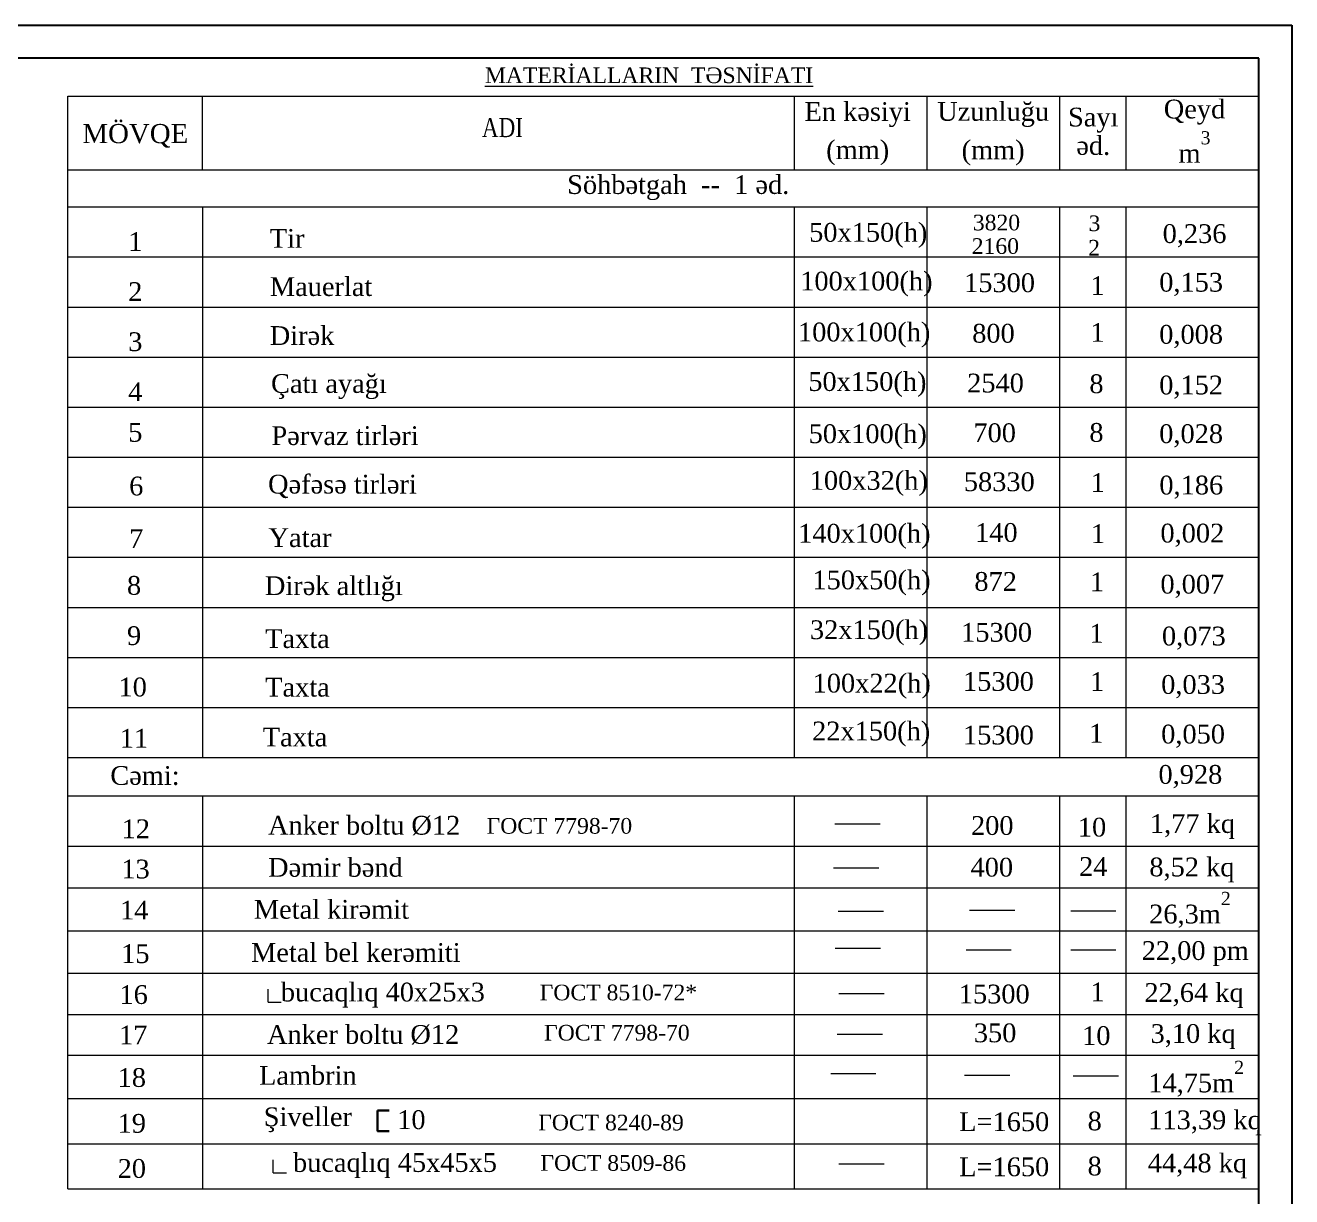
# Model space of a CAD drawing. Header units: millimetres. Extents: x 873544 to 1143527, y -837564 to -766512.
# Drawn here: x 1029487 to 1049720, y -785233 to -766512 of the extents above; entities that cross this region are included whole.
import ezdxf

# ---------------------------------------------------------------- set-up
doc = ezdxf.new("R2010")
doc.units = ezdxf.units.MM
doc.layers.add('Xarici razm.-1', color=7, linetype='Continuous', lineweight=9)
doc.layers.add('Yazı', color=7, linetype='Continuous', lineweight=9)
doc.styles.add('Times New  Roman', font='times.ttf')
doc.styles.add('Times New Roman', font='times.ttf', dxfattribs={"height": 300})

# ---------------------------------------------------------------- blocks, each defined once
blk = doc.blocks.new('dsdvvvf')
at = {"lineweight": 25}
for p, q in [((944974, -639584), (987093, -639584)), ((987093, -639584), (987093, -669340))]:
    blk.add_line(p, q, dxfattribs=at)
at = {"lineweight": 25, "ltscale": 15}
for p, q in [((986569, -640108), (947068, -640108)), ((986569, -668816), (986569, -640108))]:
    blk.add_line(p, q, dxfattribs=at)

msp = doc.modelspace()

# ---------------------------------------------------------------- linework, layer by layer
at = {"linetype": 'Continuous', "lineweight": 9}
for p, q in [((1030165.6, -785108), (1030167.3, -767646.6)), ((1030167.3, -767646.6), (1049196.3, -767646.6)), ((1032320.4, -768821.7), (1032320.4, -767646.6)), ((1041773.9, -768821.7), (1041773.9, -767646.6)), ((1043894.5, -768821.7), (1043894.6, -767646.6)), ((1046015.2, -768821.7), (1046015.3, -767646.6)), ((1047075.6, -768821.7), (1047075.6, -767646.6)), ((1030167.2, -768821.7), (1049196.2, -768821.7)), ((1030167.2, -769414.2), (1049197.7, -769414.2)), ((1032321.9, -778214.2), (1032321.9, -769414.2)), ((1041775.4, -778214.2), (1041775.4, -769414.2)), ((1043896, -778214.2), (1043896, -769414.2)), ((1046016.7, -778214.2), (1046016.7, -769414.2)), ((1047077.1, -778214.2), (1047077.1, -769414.2)), ((1030167.1, -770214.2), (1049197.7, -770214.2)), ((1030167, -771014.2), (1049197.7, -771014.2)), ((1030165.6, -771814.2), (1049197.7, -771814.2)), ((1030165.6, -772614.2), (1049197.7, -772614.2)), ((1030165.6, -773414.2), (1049197.7, -773414.2)), ((1030165.6, -774214.2), (1049197.7, -774214.2)), ((1030165.6, -775014.2), (1049197.7, -775014.2)), ((1030165.6, -775814.2), (1049197.7, -775814.2)), ((1030165.6, -776614.2), (1049197.7, -776614.2)), ((1030165.6, -777414.2), (1049197.7, -777414.2)), ((1030165.6, -778214.2), (1049197.7, -778214.2)), ((1030165.6, -778828.6), (1049197.7, -778828.6)), ((1032321.9, -785108), (1032321.9, -778828.6)), ((1041775.4, -785108), (1041775.4, -778828.6)), ((1043896, -785108), (1043896, -778828.6)), ((1046016.7, -785108), (1046016.7, -778828.6)), ((1047077.1, -785108), (1047077.1, -778828.6)), ((1042422.4, -779276.2), (1043145.7, -779276.2)), ((1030165.6, -779628.6), (1049197.7, -779628.6)), ((1042399.1, -779978.9), (1043122.4, -779978.9)), ((1030165.6, -780297.9), (1049197.7, -780297.9)), ((1042472.9, -780669.2), (1043196.2, -780669.2)), ((1044573, -780654.1), (1045296.3, -780654.1)), ((1046189.6, -780662.1), (1046912.9, -780662.1)), ((1030165.6, -780984.3), (1049197.7, -780984.3)), ((1042427.3, -781263.1), (1043150.6, -781263.1)), ((1044517, -781289.4), (1045240.3, -781289.4)), ((1046189.6, -781289.4), (1046912.9, -781289.4)), ((1030165.6, -781662.7), (1049197.7, -781662.7)), ((1033365.6, -782125.9), (1033365.6, -781917.6)), ((1042487.5, -781984.9), (1043210.8, -781984.9)), ((1033365.6, -782125.9), (1033573.9, -782125.9)), ((1030165.6, -782321), (1049197.7, -782321)), ((1042457.4, -782634.1), (1043180.7, -782634.1)), ((1030165.6, -782972), (1049197.7, -782972)), ((1042355, -783265), (1043078.2, -783265)), ((1044492, -783289), (1045215.3, -783289)), ((1046230.4, -783301.6), (1046953.7, -783301.6)), ((1030165.6, -783666.4), (1049197.7, -783666.4)), ((1030165.6, -784387.2), (1049197.7, -784387.2)), ((1033449.2, -784850.4), (1033449.2, -784642.1)), ((1042487.5, -784709.4), (1043210.8, -784709.4)), ((1033449.2, -784850.4), (1033657.5, -784850.4)), ((1030165.6, -785108), (1049197.7, -785108))]:
    msp.add_line(p, q, dxfattribs=at)
at = {"layer": 'Xarici razm.-1', "lineweight": 30}
for points in [[(1035114.3, -783853.8), (1035114.3, -784184.7), (1035299.5, -784184.7)], [(1035114.3, -783853.8), (1035299.5, -783853.8)]]:
    msp.add_lwpolyline(points, dxfattribs=at)

# ---------------------------------------------------------------- block references
at = {"layer": 'Xarici razm.-1', "color": 131}
msp.add_blockref('dsdvvvf', (62627.1, -126927.9), dxfattribs=at)

# ---------------------------------------------------------------- texts
at = {"linetype": 'Continuous', "lineweight": 9}
for s, insert, char_height, attachment_point, style in [('{\\fTimes New Roman|b0|i0|c238|p18;\\LMATERİALLARIN  T\\fTimes New Roman|b0|i0|c204|p18;Ə\\fTimes New Roman|b0|i0|c238|p18;SNİFATI\\fTimes New Roman|b0|i0|c204|p18;     }', (1039451.9, -767312.8), 250, 5, 'Times New  Roman'), ('M{\\fTimes New Roman|b0|i0|c238|p18;ÖVQE}', (1031244.6, -768279.7), 305.376, 5, 'Times New  Roman'), ('{\\fSegoe UI Light|b0|i0|c0|p34;\\W0.8;   \\fTimes New Roman|b0|i0|c238|p18;ADI}', (1036986.2, -768147.1), 305.376, 5, 'Times New  Roman'), ('{\\fTimes New Roman|b0|i0|c238|p18;Söhbətgah}  --  {\\fTimes New Roman|b0|i0|c238|p18;1} {\\fTimes New Roman|b0|i0|c238|p18;əd}.', (1039918.7, -768907.1), 300, 2, 'Times New  Roman'), ('50х150({\\fTimes New Roman|b0|i0|c238|p18;h})', (1042010.8, -769870), 300, 4, 'Times New Roman'), ('3820', (1044626.1, -769666.2), 250, 4, 'Times New  Roman'), ('3', (1046474.9, -769678), 250, 4, 'Times New  Roman'), ('1', (1031131.3, -769967.7), 300, 4, 'Times New  Roman'), ('{\\fTimes New Roman|b0|i0|c238|p18;Tir}', (1033393.1, -769917.3), 300, 4, 'Times New  Roman'), ('0{\\fTimes New Roman|b0|i0|c238|p18;,}236', (1047658.6, -769876.3), 300, 4, 'Times New  Roman'), ('2160', (1044608.6, -770042), 250, 4, 'Times New  Roman'), ('2', (1046469.2, -770066.9), 250, 4, 'Times New  Roman'), ('100х100({\\fTimes New Roman|b0|i0|c238|p18;h})', (1041867.8, -770648.5), 300, 4, 'Times New  Roman'), ('0{\\fTimes New Roman|b0|i0|c238|p18;,}153', (1047603.9, -770653.7), 300, 4, 'Times New  Roman'), ('2', (1031131.3, -770767.7), 300, 4, 'Times New  Roman'), ('{\\fTimes New Roman|b0|i0|c238|p18;Mauerlat}', (1033395.9, -770690.2), 300, 4, 'Times New  Roman'), ('15300', (1044486.2, -770628.2), 300, 4, 'Times New  Roman'), ('1', (1046504.9, -770671.7), 300, 4, 'Times New  Roman'), ('100х100({\\fTimes New Roman|b0|i0|c238|p18;h})', (1041832.3, -771462.6), 300, 4, 'Times New  Roman'), ('1', (1046503.8, -771420), 300, 4, 'Times New  Roman'), ('3', (1031131.3, -771570.2), 300, 4, 'Times New  Roman'), ('{\\fTimes New Roman|b0|i0|c238|p18;Dirək}', (1033392.9, -771472.5), 300, 4, 'Times New  Roman'), ('800', (1044615.9, -771436.6), 300, 4, 'Times New  Roman'), ('0{\\fTimes New Roman|b0|i0|c238|p18;,}008', (1047603.9, -771486.3), 300, 4, 'Times New  Roman'), ('{\\fTimes New Roman|b0|i0|c238|p18;Çatı ayağı}', (1033412.9, -772286.5), 300, 4, 'Times New  Roman'), ('50х150({\\fTimes New Roman|b0|i0|c238|p18;h})', (1041996.8, -772254.2), 300, 4, 'Times New  Roman'), ('2540', (1044535.3, -772231.8), 300, 4, 'Times New  Roman'), ('4', (1031131.3, -772367.7), 300, 4, 'Times New  Roman'), ('8', (1046487.4, -772242.9), 300, 4, 'Times New  Roman'), ('0{\\fTimes New Roman|b0|i0|c238|p18;,}152', (1047603.9, -772295.9), 300, 4, 'Times New  Roman'), ('5', (1031131.3, -773020), 300, 4, 'Times New  Roman'), ('50х100({\\fTimes New Roman|b0|i0|c238|p18;h})', (1042002.8, -773087.9), 300, 4, 'Times New  Roman'), ('700', (1044635.1, -773026), 300, 4, 'Times New  Roman'), ('8', (1046487.4, -773021.3), 300, 4, 'Times New  Roman'), ('0{\\fTimes New Roman|b0|i0|c238|p18;,}028', (1047603.9, -773073.9), 300, 4, 'Times New  Roman'), ('{\\fTimes New Roman|b0|i0|c238|p18;Pərvaz tirləri}', (1033419.5, -773072.5), 300, 4, 'Times New  Roman'), ('{\\fTimes New Roman|b0|i0|c238|p18;Qəfəsə tirləri}', (1033365.3, -773882.8), 300, 4, 'Times New  Roman'), ('100х32({\\fTimes New Roman|b0|i0|c238|p18;h)}', (1042019.8, -773834.8), 300, 4, 'Times New  Roman'), ('58330', (1044482, -773809), 300, 4, 'Times New  Roman'), ('1', (1046508.1, -773819.7), 300, 4, 'Times New  Roman'), ('6', (1031146.1, -773877.5), 300, 4, 'Times New  Roman'), ('0{\\fTimes New Roman|b0|i0|c238|p18;,}186', (1047605.9, -773895.1), 300, 4, 'Times New  Roman'), ('140х100({\\fTimes New Roman|b0|i0|c238|p18;h})', (1041835.2, -774680), 300, 4, 'Times New  Roman'), ('140', (1044661.7, -774620.1), 300, 4, 'Times New  Roman'), ('1', (1046512.7, -774637.2), 300, 4, 'Times New  Roman'), ('0{\\fTimes New Roman|b0|i0|c238|p18;,}002', (1047623.2, -774662.9), 300, 4, 'Times New  Roman'), ('7', (1031146.1, -774715.5), 300, 4, 'Times New  Roman'), ('Yatar', (1033372.7, -774701.8), 300, 4, 'Times New  Roman'), ('8', (1031111.1, -775465.7), 300, 4, 'Times New  Roman'), ('Dir{\\fTimes New Roman|b0|i0|c238|p18;ə}k altl{\\fTimes New Roman|b0|i0|c238|p18;ığı}', (1033315.6, -775517.6), 300, 4, 'Times New  Roman'), ('150х50(h)', (1042063, -775424.4), 300, 4, 'Times New  Roman'), ('872', (1044650.2, -775403.1), 300, 4, 'Times New Roman'), ('1', (1046497.7, -775406.5), 300, 4, 'Times New  Roman'), ('0{\\fTimes New Roman|b0|i0|c238|p18;,}007', (1047623.2, -775479.3), 300, 4, 'Times New  Roman'), ('9', (1031111.8, -776268.5), 300, 4, 'Times New  Roman'), ('32х150({\\fTimes New Roman|b0|i0|c238|p18;h})', (1042023.2, -776220.4), 300, 4, 'Times New  Roman'), ('15300', (1044438.5, -776215.7), 300, 4, 'Times New  Roman'), ('1', (1046488.8, -776228.8), 300, 4, 'Times New  Roman'), ('0{\\fTimes New Roman|b0|i0|c238|p18;,}073', (1047647.2, -776307.7), 300, 4, 'Times New  Roman'), ('{\\fTimes New Roman|b0|i0|c238|p18;Taxta}', (1033319.3, -776315.9), 300, 4, 'Times New  Roman'), ('10', (1030976.2, -777089.8), 300, 4, 'Times New  Roman'), ('{\\fTimes New Roman|b0|i0|c238|p18;Taxta}', (1033319.3, -777092.7), 300, 4, 'Times New  Roman'), ('100х22({\\fTimes New Roman|b0|i0|c238|p18;h})', (1042066, -777074.3), 300, 4, 'Times New  Roman'), ('15300', (1044468.3, -777000.8), 300, 4, 'Times New  Roman'), ('1', (1046499.1, -777000.6), 300, 4, 'Times New  Roman'), ('0{\\fTimes New Roman|b0|i0|c238|p18;,}033', (1047635.1, -777082.3), 300, 4, 'Times New  Roman'), ('{\\fTimes New Roman|b0|i0|c238|p18;Taxta}', (1033280.5, -777888.9), 300, 4, 'Times New  Roman'), ('22х150({\\fTimes New Roman|b0|i0|c238|p18;h})', (1042057.7, -777839.4), 300, 4, 'Times New  Roman'), ('15300', (1044468.3, -777857.3), 300, 4, 'Times New  Roman'), ('1', (1046484.6, -777827.6), 300, 4, 'Times New  Roman'), ('0{\\fTimes New Roman|b0|i0|c238|p18;,}050', (1047635.1, -777874.7), 300, 4, 'Times New  Roman'), ('11', (1030995.7, -777906.8), 300, 4, 'Times New  Roman'), ('{\\fTimes New Roman|b0|i0|c238|p18;Cəmi}:', (1030844.6, -778504.8), 300, 4, 'Times New  Roman'), ('0,928', (1047592, -778519.7), 300, 4, 'Times New  Roman'), ('{\\fTimes New Roman|b0|i0|c238|p18;Anker boltu %%C12 }', (1033365.3, -779303.3), 300, 4, 'Times New  Roman'), ('200', (1044596.2, -779303.3), 300, 4, 'Times New  Roman'), ('1,77 kq', (1047455.1, -779318.6), 300, 4, 'Times New  Roman'), ('12', (1031026.2, -779353.5), 300, 4, 'Times New  Roman'), ('10', (1046303.8, -779329.5), 300, 4, 'Times New  Roman'), ('13', (1031021.6, -779998.1), 300, 4, 'Times New  Roman'), ('D{\\fTimes New Roman|b0|i0|c238|p18;ə}mir b{\\fTimes New Roman|b0|i0|c238|p18;ə}nd', (1033365.3, -779972.6), 300, 4, 'Times New  Roman'), ('400', (1044589.5, -779969.4), 300, 4, 'Times New  Roman'), ('24', (1046323.6, -779956.2), 300, 4, 'Times New  Roman'), ('8{\\fTimes New Roman|b0|i0|c238|p18;,}52 {\\fTimes New Roman|b0|i0|c238|p18;kq}', (1047446.2, -780012.5), 300, 4, 'Times New  Roman'), ('26{\\fTimes New Roman|b0|i0|c238|p18;,}3{\\fTimes New Roman|b0|i0|c238|p18;m\\A1;\\fTimes New Roman|b0|i0|c204|p18;\\H0.7x;\\S2^  ;}', (1047443.3, -780648.8), 300, 4, 'Times New  Roman'), ('14', (1031000.7, -780652.3), 300, 4, 'Times New  Roman'), ('{\\fTimes New Roman|b0|i0|c238|p18;Metal kirəmit}', (1034378.9, -780643.3), 300, 5, 'Times New  Roman'), ('{\\fTimes New Roman|b0|i0|c238|p18;Metal bel kerəmiti}', (1034767.9, -781332.4), 300, 5, 'Times New  Roman'), ('22{\\fTimes New Roman|b0|i0|c238|p18;,}00 {\\fTimes New Roman|b0|i0|c238|p18;pm}', (1047324.5, -781348.4), 300, 4, 'Times New  Roman'), ('15', (1031018.3, -781351.3), 300, 4, 'Times New  Roman'), ('{\\fTimes New Roman|b0|i0|c238|p18;bucaqlıq }40х25х3 ', (1035199.9, -782011.4), 300, 5, 'Times New  Roman'), ('16', (1030991.2, -782004.8), 300, 4, 'Times New  Roman'), ('15300', (1044401.5, -781996.2), 300, 4, 'Times New  Roman'), ('1', (1046504.3, -781960.6), 300, 4, 'Times New  Roman'), ('22{\\fTimes New Roman|b0|i0|c238|p18;,}64 {\\fTimes New Roman|b0|i0|c238|p18;kq}', (1047366.7, -782019.1), 300, 4, 'Times New  Roman'), ('17', (1030984.4, -782648.5), 300, 4, 'Times New  Roman'), ('{\\fTimes New Roman|b0|i0|c238|p18;Anker boltu %%C12 }', (1033349.1, -782646.6), 300, 4, 'Times New  Roman'), ('350', (1044642.1, -782616.9), 300, 4, 'Times New  Roman'), ('10', (1046372, -782661.3), 300, 4, 'Times New  Roman'), ('3{\\fTimes New Roman|b0|i0|c238|p18;,}10 {\\fTimes New Roman|b0|i0|c238|p18;kq}', (1047465.7, -782674.6), 300, 4, 'Times New  Roman'), ('18', (1030962, -783330.8), 300, 4, 'Times New  Roman'), ('{\\fTimes New Roman|b0|i0|c238|p18;Lambrin}', (1034001.3, -783297.5), 300, 5, 'Times New  Roman'), ('14{\\fTimes New Roman|b0|i0|c238|p18;,}75{\\fTimes New Roman|b0|i0|c238|p18;m\\A1;\\fTimes New Roman|b0|i0|c204|p18;\\H0.7x;\\S2^  ;}', (1047429.2, -783348.5), 300, 4, 'Times New  Roman'), ('{\\fTimes New Roman|b0|i0|c238|p18;Şive}ll{\\fTimes New Roman|b0|i0|c238|p18;er}', (1034001.3, -784004.6), 300, 5, 'Times New  Roman'), ('19', (1030962.1, -784063.4), 300, 4, 'Times New  Roman'), ('10', (1035655.4, -784004.6), 300, 5, 'Times New  Roman'), ('L=1650', (1044408.1, -784037.2), 300, 4, 'Times New  Roman'), ('8', (1046459, -784025.4), 300, 4, 'Times New  Roman'), ('113{\\fTimes New Roman|b0|i0|c238|p18;,}39 kq', (1047429.2, -784054), 300, 4, 'Times New  Roman'), ('{\\fTimes New Roman|b0|i0|c238|p18;20}', (1030962.1, -784784.2), 300, 4, 'Times New  Roman'), ('{\\fTimes New Roman|b0|i0|c238|p18;bucaqlıq 45}х{\\fTimes New Roman|b0|i0|c238|p18;45}х{\\fTimes New Roman|b0|i0|c238|p18;5} ', (1035393.2, -784735.9), 300, 5, 'Times New  Roman'), ('L=1650', (1044408.1, -784757.9), 300, 4, 'Times New  Roman'), ('8', (1046459, -784746.1), 300, 4, 'Times New  Roman'), ('44,48 kq', (1047421.4, -784743.7), 300, 4, 'Times New  Roman')]:
    msp.add_mtext(s, dxfattribs=dict(at, insert=insert, char_height=char_height, attachment_point=attachment_point, style=style))
at = {"linetype": 'Continuous', "lineweight": 9, "char_height": 300, "attachment_point": 5, "style": 'Times New  Roman'}
for s, insert, line_spacing_factor in [('{\\fTimes New Roman|b0|i0|c238|p18;En kəsiyi}\\P({\\fTimes New Roman|b0|i0|c238|p18;mm})', (1042786.3, -768244.3), 1.221885), ('{\\fTimes New Roman|b0|i0|c238|p18;Uzunluğu}\\P({\\fTimes New Roman|b0|i0|c238|p18;mm})', (1044950.3, -768244.7), 1.229312), ('{\\fTimes New Roman|b0|i0|c238|p18;Sayı}\\P{\\fTimes New Roman|b0|i0|c238|p18;əd}.', (1046549.6, -768209), 0.908112), ('{\\fTimes New Roman|b0|i0|c238|p18;Qeyd}\\P{\\fTimes New Roman|b0|i0|c238|p18;m\\A1;\\fTimes New Roman|b0|i0|c204|p18;\\H0.7x;\\S3^  ;}', (1048167.8, -768204.2), 1.00824)]:
    msp.add_mtext(s, dxfattribs=dict(at, insert=insert, line_spacing_factor=line_spacing_factor))
at = {"layer": 'Yazı', "color": 1, "attachment_point": 5}
for s, insert, char_height, style in [('{\\fTimes New Roman|b0|i0|c238|p18;\\C256;          \\fTimes New Roman|b0|i0|c204|p18;ГОСТ 7798-70}', (1037548.2, -779308.7), 250, 'Times New  Roman'), ('{\\fTimes New Roman|b0|i0|c238|p18;\\C256;             \\H0.83333x; \\fTimes New Roman|b0|i0|c204|p18;ГОСТ 8510-72*}', (1038179.7, -781971.6), 300, 'Times New Roman'), ('{\\fTimes New Roman|b0|i0|c238|p18;\\C256;                                      \\fTimes New Roman|b0|i0|c204|p18;ГОСТ 7798-70}', (1037144.6, -782614.3), 250, 'Times New  Roman'), ('{\\fTimes New Roman|b0|i0|c238|p18;\\C256;              \\fTimes New Roman|b0|i0|c204|p18;ГОСТ 8240-89}', (1038183.6, -784050.1), 250, 'Times New  Roman'), ('{\\C256;ГОСТ 85\\fTimes New Roman|b0|i0|c238|p18;09\\fTimes New Roman|b0|i0|c204|p18;-\\fTimes New Roman|b0|i0|c238|p18;86}', (1038880.3, -784696.1), 250, 'Times New  Roman')]:
    msp.add_mtext(s, dxfattribs=dict(at, insert=insert, char_height=char_height, style=style))

doc.saveas('drawing.dxf')
